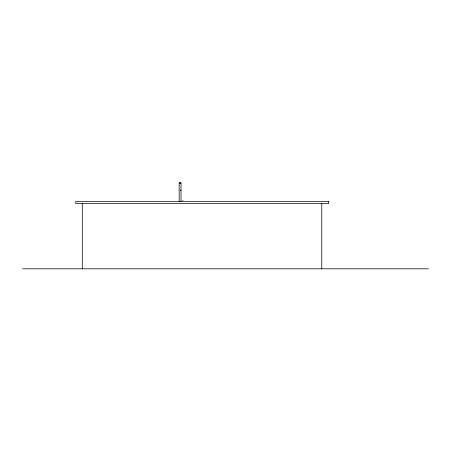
<?xml version="1.0" encoding="UTF-8"?>
<svg xmlns="http://www.w3.org/2000/svg" width="451" height="451" viewBox="0 0 451 451"><rect width="100%" height="100%" fill="white"/><g stroke="black" fill="none" stroke-linecap="round" stroke-linejoin="round"><path stroke-width="0.68" d="M179.171 201.665L179.171 182.982L180.101 182.193L181.031 182.982L181.031 201.665M181.031 182.982L180.569 183.664M180.569 190.299L181.031 190.209L180.569 190.125M182.683 200.548L183.134 200.548M22.55 268.807L428.45 268.807M179.295 183.377L179.171 182.982M321.772 203.61L321.772 268.807M82.296 203.61L82.296 268.807M328.514 201.467L75.762 201.467L75.762 203.61L328.514 203.61L328.514 201.467"/></g></svg>
